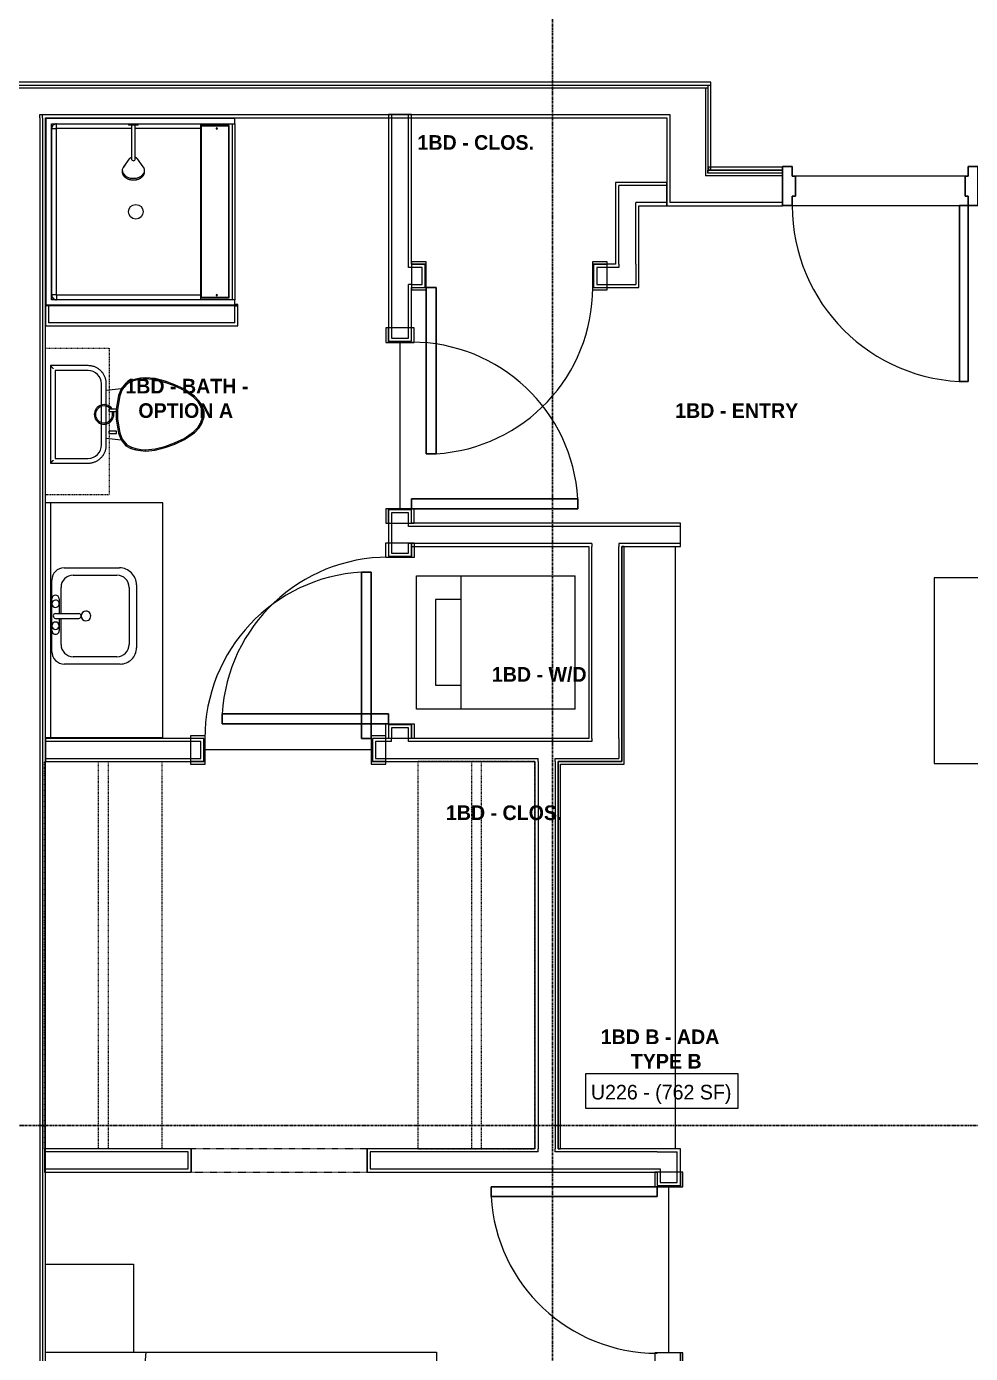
# Model space of a CAD drawing. Header units: inches. Extents: x -4093 to -1777, y 9773 to 12264.
# Drawn here: x -2935 to -2741.8, y 10120.5 to 10392.1 of the extents above; entities that cross this region are included whole.
import ezdxf

# ---------------------------------------------------------------- set-up
doc = ezdxf.new("R2010")
doc.units = ezdxf.units.IN
doc.header["$MEASUREMENT"] = 0
for name, pattern in [('Dash', [0.25, 0.125, -0.125]), ('Grid Line 1_2_', [0.875, 0.5, -0.125, 0.125, -0.125]), ('Overhead', [0.15625, 0.09375, -0.0625])]:
    doc.linetypes.add(name, pattern=pattern)
for name, color, linetype, lineweight in [('0-1', 7, 'Continuous', 5), ('0-2', 7, 'Continuous', 9), ('0-3', 8, 'Continuous', 9), ('A-AREA-IDEN', 2, 'Continuous', 9), ('A-DETL-MEDM-1', 10, 'Continuous', 30), ('A-DETL-MEDM-2', 33, 'Overhead', 9), ('A-DOOR-1', 7, 'Continuous', 9), ('A-DOOR-2', 10, 'Continuous', 30), ('A-DOOR-3', 31, 'Overhead', 9), ('A-DOOR-FRAM-1', 10, 'Continuous', 30), ('A-FLOR-1', 7, 'Continuous', 9), ('A-FLOR-2', 192, 'Continuous', 9), ('A-WALL-1', 7, 'Continuous', 9), ('A-WALL-2', 250, 'Continuous', 18), ('I-FURN-1', 7, 'Continuous', 9), ('I-WALL-1', 7, 'Continuous', 9), ('P-SANR-FIXT-1', 7, 'Continuous', 9), ('Q-CASE-1', 7, 'Continuous', 9), ('Q-CASE-2', 7, 'Dash', 9), ('Q-CASE-HDLN-1', 7, 'Dash', 9), ('S-GRID-1', 1, 'Grid Line 1_2_', 30)]:
    doc.layers.add(name, color=color, linetype=linetype, lineweight=lineweight)
doc.styles.add('Century Gothic', font='ufonts.com_century-gothic.ttf', dxfattribs={"height": 3})
doc.styles.add('Century Gothic_B', font='GOTHICB.TTF', dxfattribs={"height": 3})

# ---------------------------------------------------------------- blocks, each defined once
blk = doc.blocks.new('SWING - SINGLE - FLUSH - SWING - FLUSH - 2-10 x 6-8 - PRIVACY-4346067-BACKGROUND - 2ND FLOOR')
at = {"layer": 'A-DOOR-1'}
for p, q in [((-17, 2.87), (-20, 2.87)), ((-20, 2.87), (-20, -2.38)), ((-17, -2.38), (-17, 2.87)), ((20, 2.87), (17, 2.87)), ((17, 2.87), (17, -2.38)), ((20, -2.38), (20, 2.87)), ((-20, -2.38), (-17, -2.38)), ((-17, -2.38), (-20, -2.38)), ((-20, -2.38), (-20, -2.88)), ((-17, -2.88), (-17, -2.38)), ((17, -2.38), (20, -2.38)), ((20, -2.38), (17, -2.38)), ((17, -2.38), (17, -2.88)), ((20, -2.88), (20, -2.38)), ((-20, -2.88), (-17, -2.88)), ((17, -2.88), (20, -2.88))]:
    blk.add_line(p, q, dxfattribs=at)
blk.add_arc((17, 2.37), 34.07, 93.3657, 180, dxfattribs=at)
at = {"layer": 'A-DOOR-2'}
for p, q in [((15, 2.37), (15, 36.38)), ((17, 36.38), (15, 36.38)), ((17, 2.37), (17, 36.38)), ((17, 2.37), (15, 2.37))]:
    blk.add_line(p, q, dxfattribs=at)
blk = doc.blocks.new('OD_CW_Closet - OD_CW_Closet-3890322-BACKGROUND - 2ND FLOOR')
at = {"layer": 'Q-CASE-HDLN-1'}
for p, q in [((0.74, -24), (0.74, 0)), ((0.74, 0), (79.99, 0)), ((79.99, 0), (79.99, -24)), ((0.74, -11), (79.99, -11)), ((0.74, -13), (79.99, -13)), ((79.99, -24), (0.74, -24))]:
    blk.add_line(p, q, dxfattribs=at)
blk = doc.blocks.new('Bed-Standard - King 78_ x 80_-V6-BACKGROUND - 2ND FLOOR')
at = {"layer": 'I-FURN-1'}
for p, q in [((-28.31, 41.8), (49.69, 41.8)), ((-28.31, -38.2), (-28.31, 41.8)), ((49.69, 41.8), (49.69, -38.2)), ((49.69, -24.2), (-28.31, -17.63)), ((-25.31, -24.2), (46.69, -24.2)), ((-25.31, -36.2), (-25.31, -24.2)), ((46.69, -36.2), (46.69, -24.2)), ((-25.31, -36.2), (46.69, -36.2))]:
    blk.add_line(p, q, dxfattribs=at)
blk = doc.blocks.new('Table-Night Stand - 18_ x 18_ x 24_-V18-BACKGROUND - 2ND FLOOR')
at = {"layer": 'I-FURN-1'}
for p, q in [((0.15, 0), (18.15, 0)), ((0.15, -18), (0.15, 0))]:
    blk.add_line(p, q, dxfattribs=at)
blk = doc.blocks.new('Stacked Washer and Dryer - 26_x25_ - Private-3627842-BACKGROUND - 2ND FLOOR')
at = {"layer": 'P-SANR-FIXT-1'}
for p, q in [((0, 13.625), (32.4375, 13.625)), ((0, 13.625), (0, -13.625)), ((23.34375, -13.625), (23.34375, 13.625)), ((32.4375, 13.625), (32.4375, -13.625)), ((28.53125, 8.75), (23.34375, 8.75)), ((28.53125, -8.75), (28.53125, 8.75)), ((23.34375, -8.75), (28.53125, -8.75)), ((32.4375, -13.625), (0, -13.625))]:
    blk.add_line(p, q, dxfattribs=at)
blk = doc.blocks.new('SWING - SINGLE - FLUSH - SWING - FLUSH - 2-10 x 6-8 - PRIVACY-4346066-BACKGROUND - 2ND FLOOR')
at = {"layer": 'A-DOOR-1'}
for p, q in [((-17, 2.87), (-20, 2.87)), ((-20, 2.87), (-20, -2.38)), ((-17, -2.38), (-17, 2.87)), ((20, 2.87), (17, 2.87)), ((17, 2.87), (17, -2.38)), ((20, -2.38), (20, 2.87)), ((-20, -2.38), (-17, -2.38)), ((-17, -2.38), (-20, -2.38)), ((-20, -2.38), (-20, -2.88)), ((-17, -2.88), (-17, -2.38)), ((17, -2.38), (20, -2.38)), ((20, -2.38), (17, -2.38)), ((17, -2.38), (17, -2.88)), ((20, -2.88), (20, -2.38)), ((-20, -2.88), (-17, -2.88)), ((17, -2.88), (20, -2.88))]:
    blk.add_line(p, q, dxfattribs=at)
blk.add_arc((17, 2.37), 34.07, 93.3657, 180, dxfattribs=at)
at = {"layer": 'A-DOOR-2'}
for p, q in [((15, 2.37), (15, 36.38)), ((17, 36.38), (15, 36.38)), ((17, 2.37), (17, 36.38)), ((17, 2.37), (15, 2.37))]:
    blk.add_line(p, q, dxfattribs=at)
blk = doc.blocks.new('M_Sink Vanity-Square - 500 x 440mm-1372835-BACKGROUND - 2ND FLOOR')
at = {"layer": 'P-SANR-FIXT-1'}
for p, q in [((-5.72, 10.23), (7.14, 10.23)), ((-5.22, 8.73), (6.46, 8.73)), ((-9.22, -4.59), (-9.22, 6.73)), ((-7.72, -2.72), (-7.72, 6.23)), ((8.96, 6.23), (8.96, -2.72)), ((10.46, 6.91), (10.46, -4.59)), ((0.12, -6.33), (0.12, -1.59)), ((1.12, -6.33), (1.12, -1.59)), ((0.12, -5.22), (-5.22, -5.22)), ((6.46, -5.22), (1.12, -5.22)), ((7.96, -7.09), (-6.72, -7.09)), ((-2.88, -5.59), (0.12, -5.59)), ((3.62, -7.09), (-2.88, -7.09)), ((1.12, -5.59), (3.62, -5.59))]:
    blk.add_line(p, q, dxfattribs=at)
for centre, radius, start, end in [((-5.72, 6.73), 3.5, 90, 180), ((-5.22, 6.23), 2.5, 90, 180), ((6.46, 6.23), 2.5, 360, 90), ((7.14, 6.91), 3.32, 360, 90), ((0.62, -0.13), 1, 360, 180), ((0.62, -0.13), 1, 180, 0), ((0.62, -1.59), 0.5, 360, 180), ((-6.72, -4.59), 2.5, 180, 270), ((-5.22, -2.72), 2.5, 180, 270), ((6.46, -2.72), 2.5, 270, 360), ((7.96, -4.59), 2.5, 270, 0), ((-2.88, -6.34), 0.75, 90, 270), ((-1.88, -6.34), 0.75, 360, 180), ((-1.88, -6.34), 0.75, 180, 0), ((0.62, -6.33), 0.5, 180, 0), ((2.62, -6.34), 0.75, 0, 180), ((2.62, -6.34), 0.75, 180, 0), ((3.62, -6.34), 0.75, 270, 90)]:
    blk.add_arc(centre, radius, start, end, dxfattribs=at)
blk = doc.blocks.new('Toilet-Domestic-3D - Toilet-Domestic-3D-V27-BACKGROUND - 2ND FLOOR')
at = {"layer": 'P-SANR-FIXT-1'}
for p, q in [((-9.98, 19.48), (-9.98, 11.75)), ((9.98, 19.48), (-9.98, 19.48)), ((-9.86, 19.36), (-9.98, 19.48)), ((9.98, 19.48), (9.86, 19.36)), ((9.98, 11.75), (9.98, 19.48)), ((9, 18.5), (-9, 18.5)), ((-9, 18.5), (-9, 11.75)), ((-9, 18.5), (-9, 11.75)), ((9, 18.5), (-9, 18.5)), ((9, 11.75), (9, 18.5)), ((9, 11.75), (9, 18.5)), ((-6.25, 9), (6.25, 9)), ((-6.25, 9), (6.25, 9)), ((-6.25, 8.02), (6.25, 8.02)), ((-4.86, 8.02), (-5.21, 5)), ((-3.84, 5.5), (-5.21, 5)), ((-1, 6), (-3.84, 5.5)), ((-3.84, 5.5), (-3.77, 5.26)), ((-0.98, 5.75), (-3.77, 5.26)), ((-1, 6), (-0.98, 5.75)), ((0.56, 6), (-1, 6)), ((0.98, 5.75), (-0.98, 5.75)), ((1, 5.98), (0.98, 5.75)), ((3.77, 5.26), (0.98, 5.75)), ((3.84, 5.5), (1.05, 5.99)), ((3.84, 5.5), (3.77, 5.26)), ((5.21, 5), (3.84, 5.5)), ((5.21, 5), (4.86, 8.02)), ((-6.97, 3), (-7.24, 2)), ((-6.73, 2.9), (-6.99, 1.95)), ((-6.4, 4), (-6.97, 3)), ((-6.97, 3), (-6.73, 2.9)), ((-6.21, 3.84), (-6.73, 2.9)), ((-5.21, 5), (-6.4, 4)), ((-6.21, 3.84), (-6.4, 4)), ((-5.08, 4.78), (-6.21, 3.84)), ((-5.21, 5), (-5.08, 4.78)), ((-3.77, 5.26), (-5.08, 4.78)), ((5.08, 4.78), (3.77, 5.26)), ((5.21, 5), (5.08, 4.78)), ((6.21, 3.84), (5.08, 4.78)), ((6.4, 4), (5.21, 5)), ((6.4, 4), (6.21, 3.84)), ((6.73, 2.9), (6.21, 3.84)), ((6.97, 3), (6.4, 4)), ((6.97, 3), (6.73, 2.9)), ((6.99, 1.95), (6.73, 2.9)), ((7.24, 2), (6.97, 3)), ((-7.41, 1), (-7.5, 0)), ((-7.24, 2), (-7.41, 1)), ((-7.41, 1), (-7.16, 0.96)), ((-7.16, 0.96), (-7.25, 0)), ((-7.24, 2), (-6.99, 1.95)), ((-6.99, 1.95), (-7.16, 0.96)), ((7.24, 2), (6.99, 1.95)), ((7.16, 0.96), (6.99, 1.95)), ((7.41, 1), (7.16, 0.96)), ((7.25, 0), (7.16, 0.96)), ((7.41, 1), (7.24, 2)), ((7.5, 0), (7.25, 0)), ((7.5, 0), (7.41, 1)), ((-7.5, 0), (-7.25, 0)), ((-7.5, 0), (-7.33, -1.99)), ((-7.33, -1.99), (-7.08, -1.95)), ((-7.33, -1.99), (-6.79, -4)), ((-7.25, 0), (-7.08, -1.95)), ((-7.08, -1.95), (-6.55, -3.92)), ((6.55, -3.92), (7.08, -1.95)), ((6.79, -4), (7.33, -1.99)), ((7.08, -1.95), (7.25, 0)), ((7.33, -1.99), (7.08, -1.95)), ((7.33, -1.99), (7.5, 0)), ((-6.79, -4), (-6.55, -3.92)), ((-6.79, -4), (-6.06, -6)), ((-6.55, -3.92), (-5.83, -5.9)), ((5.83, -5.9), (6.55, -3.92)), ((6.06, -6), (6.79, -4)), ((6.79, -4), (6.55, -3.92)), ((-6.06, -6), (-5.83, -5.9)), ((-6.06, -6), (-5.13, -8)), ((-5.83, -5.9), (-4.91, -7.88)), ((-5.13, -8), (-4.91, -7.88)), ((-5.13, -8), (-3.74, -10)), ((-4.91, -7.88), (-3.55, -9.84)), ((3.55, -9.84), (4.91, -7.88)), ((3.74, -10), (5.13, -8)), ((4.91, -7.88), (5.83, -5.9)), ((5.13, -8), (4.91, -7.88)), ((5.13, -8), (6.06, -6)), ((6.06, -6), (5.83, -5.9)), ((-3.74, -10), (-3.55, -9.84)), ((-3.74, -10), (-2.74, -11)), ((-3.55, -9.84), (-2.59, -10.8)), ((-2.74, -11), (-2.59, -10.8)), ((-2.59, -10.8), (-1.77, -11.27)), ((1.77, -11.27), (2.59, -10.8)), ((2.59, -10.8), (3.55, -9.84)), ((2.74, -11), (2.59, -10.8)), ((2.74, -11), (3.74, -10)), ((3.74, -10), (3.55, -9.84)), ((-2.74, -11), (-1.87, -11.5)), ((-1.87, -11.5), (-1.77, -11.27)), ((-1.87, -11.5), (-0.5, -12)), ((-1.77, -11.27), (-0.46, -11.75)), ((-0.5, -12), (-0.46, -11.75)), ((-0.5, -12), (0.5, -12)), ((-0.46, -11.75), (0.46, -11.75)), ((0.46, -11.75), (1.77, -11.27)), ((0.5, -12), (0.46, -11.75)), ((0.5, -12), (1.87, -11.5)), ((1.87, -11.5), (1.77, -11.27)), ((1.87, -11.5), (2.74, -11))]:
    blk.add_line(p, q, dxfattribs=at)
at = {"layer": 'P-SANR-FIXT-1', "flags": 128}
for points in [[(-9.98, 11.75), (-9.97, 11.6), (-9.97, 11.45), (-9.95, 11.3), (-9.93, 11.16), (-9.9, 11.01), (-9.87, 10.86), (-9.83, 10.72), (-9.79, 10.58), (-9.74, 10.44), (-9.68, 10.3), (-9.62, 10.16), (-9.56, 10.03), (-9.48, 9.9), (-9.41, 9.77), (-9.33, 9.65), (-9.24, 9.52), (-9.15, 9.41), (-9.05, 9.29), (-8.95, 9.18), (-8.85, 9.08), (-8.74, 8.97), (-8.62, 8.88), (-8.51, 8.78), (-8.39, 8.7), (-8.26, 8.61), (-8.14, 8.54), (-8.01, 8.46), (-7.87, 8.4), (-7.74, 8.33), (-7.6, 8.28), (-7.46, 8.22), (-7.32, 8.18), (-7.17, 8.14), (-7.03, 8.11), (-6.88, 8.08), (-6.74, 8.05), (-6.59, 8.04), (-6.44, 8.03), (-6.29, 8.02), (-6.25, 8.02)], [(6.25, 8.02), (6.4, 8.03), (6.55, 8.03), (6.7, 8.05), (6.84, 8.07), (6.99, 8.1), (7.14, 8.13), (7.28, 8.17), (7.42, 8.21), (7.56, 8.26), (7.7, 8.32), (7.84, 8.38), (7.97, 8.44), (8.1, 8.52), (8.23, 8.59), (8.35, 8.67), (8.48, 8.76), (8.59, 8.85), (8.71, 8.95), (8.82, 9.05), (8.92, 9.15), (9.03, 9.26), (9.12, 9.38), (9.22, 9.49), (9.3, 9.61), (9.39, 9.74), (9.46, 9.86), (9.54, 9.99), (9.6, 10.13), (9.67, 10.26), (9.72, 10.4), (9.78, 10.54), (9.82, 10.68), (9.86, 10.83), (9.89, 10.97), (9.92, 11.12), (9.95, 11.26), (9.96, 11.41), (9.97, 11.56), (9.98, 11.71), (9.98, 11.75)]]:
    blk.add_lwpolyline(points, dxfattribs=at)
at = {"layer": 'P-SANR-FIXT-1'}
for centre, radius, start, end in [((-6.25, 11.75), 2.75, 180, 270), ((-6.25, 11.75), 2.75, 180, 270), ((6.25, 11.75), 2.75, 270, 360), ((6.25, 11.75), 2.75, 270, 360), ((0, 8.48), 2, 360, 286.863), ((0, 8.48), 1.75, 360, 289.017), ((0, 8.48), 2, 302.2088, 360), ((0, 8.48), 1.75, 308.9027, 360)]:
    blk.add_arc(centre, radius, start, end, dxfattribs=at)
for points in [[(-9.98, 19.48), (-9.98, 19.48), (-9.98, 19.48), (-9.98, 19.48)], [(9.98, 19.48), (9.98, 19.48), (9.98, 19.48), (9.98, 19.48)]]:
    blk.add_open_spline(points, degree=3, dxfattribs=at)
for points, knots in [([(-9.37, 18.87), (-9.41, 18.91), (-9.47, 18.97), (-9.55, 19.05), (-9.6, 19.1), (-9.66, 19.16), (-9.71, 19.21), (-9.75, 19.25), (-9.78, 19.28), (-9.8, 19.3), (-9.82, 19.32), (-9.85, 19.35), (-9.86, 19.36), (-9.86, 19.36)], [0, 0, 0, 0, 0.166667, 0.25, 0.333333, 0.416667, 0.5, 0.583333, 0.666667, 0.708333, 0.75, 0.833333, 1, 1, 1, 1]), ([(9.86, 19.36), (9.86, 19.36), (9.85, 19.35), (9.82, 19.32), (9.8, 19.3), (9.78, 19.28), (9.75, 19.25), (9.71, 19.21), (9.66, 19.16), (9.6, 19.1), (9.55, 19.05), (9.47, 18.97), (9.41, 18.91), (9.37, 18.87)], [-1, -1, -1, -1, -0.833333, -0.75, -0.708333, -0.666667, -0.583333, -0.5, -0.416667, -0.333333, -0.25, -0.166667, 0, 0, 0, 0])]:
    blk.add_open_spline(points, degree=3, knots=knots, dxfattribs=at)
blk = doc.blocks.new('Bath Vanity - Bath Vanity 48_-3150017-BACKGROUND - 2ND FLOOR')
at = {"layer": 'Q-CASE-1'}
for p, q in [((24.74, 24), (-23.26, 24)), ((-23.26, 24), (-23.26, 1)), ((24.74, 1), (24.74, 24))]:
    blk.add_line(p, q, dxfattribs=at)
blk = doc.blocks.new('BATHROOM MIRROR - BATHROOM MIRROR 48_-3123886-BACKGROUND - 2ND FLOOR')
at = {"layer": 'Q-CASE-1'}
for p, q in [((-23.26, -23), (24.74, -23)), ((-23.26, -23), (-23.26, -24)), ((24.74, -24), (-23.26, -24)), ((24.74, -24), (24.74, -23))]:
    blk.add_line(p, q, dxfattribs=at)
blk = doc.blocks.new('300 Series Wall Hung Cabinet_326 - 30_-2909953-BACKGROUND - 2ND FLOOR')
at = {"layer": 'Q-CASE-1'}
for p, q in [((-2.01, 14.69), (-2.5, 14.69)), ((-2.5, 14.69), (-2.5, 13.19)), ((-2.01, 13.19), (-2.01, 14.69)), ((2.49, 14.69), (2, 14.69)), ((2, 14.69), (2, 13.19)), ((2.49, 13.19), (2.49, 14.69)), ((-2.01, 13.19), (-2.5, 13.19)), ((2.49, 13.19), (2, 13.19))]:
    blk.add_line(p, q, dxfattribs=at)
at = {"layer": 'Q-CASE-2'}
for p, q in [((-15, 0.19), (-15, 13.19)), ((-15, 13.19), (15, 13.19)), ((15, 13.19), (15, 0.19)), ((15, 0.19), (-15, 0.19))]:
    blk.add_line(p, q, dxfattribs=at)
blk = doc.blocks.new('SWING - SINGLE - FLUSH - SWING - FLUSH - 2-10 x 6-8 - PASSAGE-4346082-BACKGROUND - 2ND FLOOR')
at = {"layer": 'A-DOOR-1'}
for p, q in [((-20, 2.37), (-20, 2.87)), ((-20, 2.87), (-17, 2.87)), ((-17, 2.87), (-17, 2.37)), ((17, 2.37), (17, 2.87)), ((17, 2.87), (20, 2.87)), ((20, 2.87), (20, 2.37)), ((-20, 2.37), (-17, 2.37)), ((-20, -2.88), (-20, 2.37)), ((-17, 2.37), (-20, 2.37)), ((-17, 2.37), (-17, -2.88)), ((17, 2.37), (20, 2.37)), ((17, -2.88), (17, 2.37)), ((20, 2.37), (17, 2.37)), ((20, 2.37), (20, -2.88)), ((-17, -2.88), (-20, -2.88)), ((20, -2.88), (17, -2.88))]:
    blk.add_line(p, q, dxfattribs=at)
blk.add_arc((17, -2.38), 34.07, 180, 266.6343, dxfattribs=at)
at = {"layer": 'A-DOOR-2'}
for p, q in [((15, -2.38), (15, -36.38)), ((17, -2.38), (15, -2.38)), ((17, -2.38), (17, -36.38)), ((17, -36.38), (15, -36.38))]:
    blk.add_line(p, q, dxfattribs=at)
blk = doc.blocks.new('OD_CW_Closet - OD_CW_Closet-3890321-BACKGROUND - 2ND FLOOR')
at = {"layer": 'Q-CASE-HDLN-1'}
for p, q in [((79.99, 24), (0.74, 24)), ((0.74, 24), (0.74, 0)), ((79.99, 0), (79.99, 24)), ((0.74, 13), (79.99, 13)), ((0.74, 11), (79.99, 11)), ((0.74, 0), (79.99, 0))]:
    blk.add_line(p, q, dxfattribs=at)
blk = doc.blocks.new('Casework 17 - Casework 1-3926263-BACKGROUND - 2ND FLOOR')
at = {"layer": 'Q-CASE-1'}
blk.add_line((-2802.15, 10162.41), (-2802.15, 10285.66), dxfattribs=at)
blk = doc.blocks.new('The Shower - The Shower-4050272-BACKGROUND - 2ND FLOOR')
at = {"layer": 'P-SANR-FIXT-1'}
for p, q in [((0, -0.5), (38.5, -0.5)), ((0, -39.25), (0, -0.5)), ((0.12, -39.25), (0.12, -0.63)), ((0.12, -0.63), (38.38, -0.63)), ((1.25, -39.25), (1.25, -1.75)), ((1.25, -1.75), (37.25, -1.75)), ((1.3, -2.43), (1.28, -2.51)), ((1.38, -2.26), (1.37, -2.28)), ((1.42, -2.2), (1.4, -2.23)), ((1.58, -2.01), (1.51, -2.08)), ((1.73, -1.9), (1.7, -1.92)), ((2.01, -1.78), (1.93, -1.8)), ((2.25, -1.77), (2.25, -1.75)), ((36.25, -1.77), (2.25, -1.77)), ((36.25, -2.7), (2.25, -2.7)), ((36.25, -1.77), (36.25, -1.75)), ((36.57, -1.8), (36.49, -1.78)), ((36.8, -1.92), (36.77, -1.9)), ((36.99, -2.08), (36.92, -2.01)), ((37.1, -2.23), (37.08, -2.2)), ((37.13, -2.28), (37.12, -2.26)), ((37.22, -2.51), (37.2, -2.43)), ((37.25, -1.75), (37.25, -17.52)), ((38.38, -0.63), (38.38, -39.25)), ((38.5, -0.5), (38.5, -39.25)), ((2.2, -32.27), (2.2, -2.75)), ((36.3, -18.11), (36.3, -2.75)), ((36.3, -32.27), (36.3, -18.89)), ((37.25, -19.48), (37.25, -39.25)), ((1.62, -32.27), (1.62, -38.13)), ((36.75, -32.38), (1.75, -32.38)), ((1.75, -32.38), (1.75, -38)), ((2.2, -32.27), (36.3, -32.27)), ((36.75, -38), (36.75, -32.38)), ((36.88, -38.13), (36.88, -32.27)), ((1.75, -38), (36.75, -38)), ((0.12, -39.25), (0, -39.25)), ((0.12, -39.25), (1.25, -39.25)), ((1.25, -38.75), (37.25, -38.75)), ((1.25, -39.25), (1.25, -38.75)), ((37.25, -39.25), (1.25, -39.25)), ((1.62, -38.13), (36.88, -38.13)), ((37.25, -38.75), (37.25, -39.25)), ((37.25, -39.25), (38.38, -39.25)), ((38.5, -39.25), (38.38, -39.25))]:
    blk.add_line(p, q, dxfattribs=at)
blk.add_circle((19.25, -19), 1.5, dxfattribs=at)
for centre, radius, start, end in [((2.25, -2.75), 1, 90, 180), ((36.25, -2.75), 1, 0, 90), ((2.2, -35.56), 0.125, 0, 180), ((2.2, -35.56), 0.125, 180, 0), ((36.3, -35.56), 0.125, 0, 180), ((36.3, -35.56), 0.125, 180, 0)]:
    blk.add_arc(centre, radius, start, end, dxfattribs=at)
for centre, start_param, end_param in [((2.2, -32.28), 1.570796, 3.141593), ((36.3, -32.28), 0, 1.570796)]:
    blk.add_ellipse(centre, major_axis=(0.95, 0), ratio=0.019505, start_param=start_param, end_param=end_param, dxfattribs=at)
for points, knots in [([(2.25, -1.77), (2.18, -1.77), (2.05, -1.78), (1.8, -1.86), (1.52, -2.04), (1.34, -2.32), (1.26, -2.57), (1.25, -2.7), (1.25, -2.77)], [0, 0, 0, 0, 0.125, 0.25, 0.5, 0.75, 0.875, 1, 1, 1, 1]), ([(1.38, -2.25), (1.41, -2.21), (1.47, -2.12), (1.54, -2.04), (1.59, -2)], [-0.6665731, -0.6665731, -0.6665731, -0.6665731, -0.5714286, -0.4611793, -0.4611793, -0.4611793, -0.4611793]), ([(1.75, -1.88), (1.77, -1.87), (1.86, -1.82), (2.03, -1.77), (2.17, -1.75), (2.25, -1.75)], [-0.3333068, -0.3333068, -0.3333068, -0.3333068, -0.2857143, -0.1428571, 0, 0, 0, 0]), ([(2.25, -2.7), (2.24, -2.7), (2.24, -2.7), (2.23, -2.7), (2.22, -2.71), (2.22, -2.71), (2.21, -2.72), (2.21, -2.73), (2.2, -2.74), (2.2, -2.74), (2.2, -2.75), (2.2, -2.75)], [-1, -1, -1, -1, -0.833333, -0.75, -0.666667, -0.583333, -0.416667, -0.333333, -0.208333, -0.083333, 0, 0, 0, 0]), ([(36.25, -1.75), (36.31, -1.75), (36.42, -1.76), (36.59, -1.8), (36.7, -1.85), (36.75, -1.88)], [-1, -1, -1, -1, -0.8928571, -0.7857143, -0.6666667, -0.6666667, -0.6666667, -0.6666667]), ([(37.25, -2.77), (37.25, -2.7), (37.24, -2.57), (37.16, -2.32), (36.98, -2.04), (36.7, -1.86), (36.45, -1.78), (36.32, -1.77), (36.25, -1.77)], [0, 0, 0, 0, 0.125, 0.25, 0.5, 0.75, 0.875, 1, 1, 1, 1]), ([(36.3, -2.75), (36.3, -2.74), (36.3, -2.74), (36.3, -2.73), (36.29, -2.72), (36.29, -2.72), (36.28, -2.71), (36.27, -2.71), (36.26, -2.7), (36.26, -2.7), (36.25, -2.7), (36.25, -2.7)], [-1, -1, -1, -1, -0.833333, -0.75, -0.666667, -0.583333, -0.416667, -0.333333, -0.208333, -0.083333, 0, 0, 0, 0]), ([(36.75, -1.88), (36.79, -1.91), (36.89, -1.97), (36.97, -2.05), (37.01, -2.1)], [-0.6665731, -0.6665731, -0.6665731, -0.6665731, -0.5714286, -0.4475924, -0.4475924, -0.4475924, -0.4475924]), ([(37.12, -2.25), (37.13, -2.27), (37.16, -2.33), (37.18, -2.38), (37.19, -2.42)], [-0.3333068, -0.3333068, -0.3333068, -0.3333068, -0.2857143, -0.2174647, -0.2174647, -0.2174647, -0.2174647])]:
    blk.add_open_spline(points, degree=3, knots=knots, dxfattribs=at)
for points in [[(1.25, -2.75), (1.25, -2.74), (1.25, -2.72), (1.25, -2.71)], [(1.35, -2.32), (1.36, -2.3), (1.37, -2.27), (1.38, -2.25)], [(1.63, -1.97), (1.67, -1.94), (1.71, -1.91), (1.75, -1.88)], [(2.25, -2.7), (2.25, -2.62), (2.25, -2.45), (2.25, -2.22), (2.25, -2.03), (2.25, -1.88), (2.25, -1.82), (2.25, -1.8)], [(36.25, -2.7), (36.25, -2.62), (36.25, -2.45), (36.25, -2.22), (36.25, -2.03), (36.25, -1.88), (36.25, -1.82), (36.25, -1.8)], [(37.04, -2.14), (37.07, -2.18), (37.09, -2.21), (37.12, -2.25)], [(37.25, -2.67), (37.25, -2.7), (37.25, -2.72), (37.25, -2.75)], [(2.2, -2.75), (2.12, -2.75), (1.95, -2.75), (1.72, -2.75), (1.52, -2.76), (1.37, -2.76), (1.27, -2.76), (1.25, -2.77), (1.25, -2.77)], [(36.3, -2.75), (36.38, -2.75), (36.55, -2.75), (36.78, -2.75), (36.98, -2.76), (37.13, -2.76), (37.23, -2.76), (37.25, -2.77), (37.25, -2.77)]]:
    blk.add_open_spline(points, degree=3, dxfattribs=at)
blk = doc.blocks.new('Shower Head - Shower Head-3260035-BACKGROUND - 2ND FLOOR')
at = {"layer": 'P-SANR-FIXT-1'}
for p, q in [((-2.28, 9.81), (-2.28, 9.54)), ((-2.02, 8.78), (-0.84, 7.19)), ((0.84, 7.19), (2.02, 8.78)), ((2.28, 9.54), (2.28, 9.81)), ((-0.39, 7.27), (-0.39, 6.01)), ((0.39, 6.01), (0.39, 7.27)), ((-0.98, 0.26), (-0.98, 0)), ((-0.98, 0.26), (0.98, 0.26)), ((-0.39, 1), (-0.39, 0.26)), ((0.39, 0.26), (0.39, 1)), ((0.98, 0), (0.98, 0.26)), ((0.98, 0), (-0.98, 0))]:
    blk.add_line(p, q, dxfattribs=at)
at = {"layer": 'P-SANR-FIXT-1', "flags": 128}
for points in [[(0, 11.49), (-0.09, 11.49), (-0.18, 11.48), (-0.27, 11.48), (-0.35, 11.47), (-0.44, 11.46), (-0.53, 11.44), (-0.62, 11.43), (-0.7, 11.41), (-0.79, 11.39), (-0.87, 11.36), (-0.95, 11.34), (-1.03, 11.31), (-1.11, 11.28), (-1.19, 11.25), (-1.26, 11.21), (-1.34, 11.17), (-1.41, 11.13), (-1.48, 11.09), (-1.55, 11.05), (-1.61, 11), (-1.68, 10.95), (-1.74, 10.9), (-1.8, 10.85), (-1.85, 10.8), (-1.9, 10.74), (-1.95, 10.69), (-2, 10.63), (-2.04, 10.57), (-2.08, 10.51), (-2.12, 10.44), (-2.15, 10.38), (-2.18, 10.31), (-2.21, 10.25), (-2.23, 10.18), (-2.25, 10.11), (-2.26, 10.04), (-2.27, 9.97), (-2.28, 9.9), (-2.28, 9.83), (-2.28, 9.81)], [(2.28, 9.81), (2.28, 9.88), (2.28, 9.95), (2.27, 10.02), (2.25, 10.09), (2.24, 10.16), (2.21, 10.23), (2.19, 10.3), (2.16, 10.36), (2.13, 10.43), (2.09, 10.49), (2.05, 10.55), (2.01, 10.61), (1.97, 10.67), (1.92, 10.73), (1.86, 10.79), (1.81, 10.84), (1.75, 10.89), (1.69, 10.94), (1.63, 10.99), (1.57, 11.04), (1.5, 11.08), (1.43, 11.12), (1.36, 11.16), (1.28, 11.2), (1.21, 11.24), (1.13, 11.27), (1.05, 11.3), (0.97, 11.33), (0.89, 11.36), (0.81, 11.38), (0.72, 11.4), (0.64, 11.42), (0.55, 11.44), (0.47, 11.45), (0.38, 11.46), (0.29, 11.47), (0.2, 11.48), (0.11, 11.49), (0.02, 11.49), (0, 11.49)], [(-0.84, 7.19), (-0.81, 7.16), (-0.79, 7.13), (-0.76, 7.1), (-0.73, 7.08), (-0.7, 7.05), (-0.68, 7.03), (-0.65, 7.01), (-0.62, 6.98), (-0.59, 6.97), (-0.56, 6.95), (-0.53, 6.93), (-0.49, 6.91), (-0.46, 6.9), (-0.43, 6.89), (-0.4, 6.87)], [(-0.39, 6.01), (-0.39, 5.81), (-0.39, 5.6), (-0.39, 5.38), (-0.39, 5.15), (-0.39, 4.92), (-0.39, 4.68), (-0.39, 4.43), (-0.39, 4.18), (-0.39, 3.93), (-0.39, 3.67), (-0.39, 3.4), (-0.39, 3.13), (-0.39, 2.86), (-0.39, 2.59), (-0.39, 2.31), (-0.39, 2.03), (-0.39, 1.75), (-0.39, 1.46), (-0.39, 1.18), (-0.39, 1)], [(0.39, 6.87), (0.43, 6.88), (0.46, 6.9), (0.49, 6.91), (0.52, 6.93), (0.55, 6.94), (0.58, 6.96), (0.61, 6.98), (0.64, 7), (0.67, 7.03), (0.7, 7.05), (0.73, 7.07), (0.76, 7.1), (0.78, 7.13), (0.81, 7.16), (0.83, 7.19), (0.84, 7.19)], [(0.39, 1), (0.39, 1.29), (0.39, 1.57), (0.39, 1.85), (0.39, 2.13), (0.39, 2.41), (0.39, 2.69), (0.39, 2.96), (0.39, 3.23), (0.39, 3.5), (0.39, 3.76), (0.39, 4.02), (0.39, 4.27), (0.39, 4.52), (0.39, 4.77), (0.39, 5), (0.39, 5.23), (0.39, 5.46), (0.39, 5.67), (0.39, 5.88), (0.39, 6.01)]]:
    blk.add_lwpolyline(points, dxfattribs=at)
at = {"layer": 'P-SANR-FIXT-1'}
for centre, major_axis, start_param, end_param in [((0, 9.54), (-2.28, 0), 4.712389, 6.956384), ((0, 9.54), (2.28, 0), 5.609987, 7.853982), ((0, 7.27), (-0.394, 0), 4.712389, 6.283185), ((0, 7.27), (0.394, 0), 0, 1.570796)]:
    blk.add_ellipse(centre, major_axis=major_axis, ratio=0.707107, start_param=start_param, end_param=end_param, dxfattribs=at)
blk = doc.blocks.new('Casework 26 - Casework 26-4367959-BACKGROUND - 2ND FLOOR')
at = {"layer": 'Q-CASE-1'}
for p, q in [((-2694.91, 10373.16), (-2694.91, 10349.41)), ((-2694.91, 10349.41), (-2666.01, 10349.41)), ((-2666.01, 10349.41), (-2666.01, 10329.35)), ((-2666.01, 10329.35), (-2644.76, 10329.35)), ((-2642.76, 10329.35), (-2642, 10329.35)), ((-2644.76, 10299.35), (-2666.01, 10299.35)), ((-2666.01, 10299.35), (-2666.01, 10279.29)), ((-2642, 10299.35), (-2642.76, 10299.35)), ((-2666.01, 10279.29), (-2749.2, 10279.29)), ((-2749.2, 10279.29), (-2749.2, 10241.29)), ((-2641.82, 10241.29), (-2641.82, 10259.04)), ((-2749.2, 10241.29), (-2641.82, 10241.29))]:
    blk.add_line(p, q, dxfattribs=at)
blk = doc.blocks.new('Walls 2 - Walls 2-4368199-BACKGROUND - 2ND FLOOR')
at = {"layer": 'A-WALL-1'}
for p, q in [((-2812.65, 10285.66), (-2813.15, 10285.66)), ((-2813.15, 10285.66), (-2813.15, 10241.66)), ((-2812.65, 10241.16), (-2812.65, 10285.66)), ((-2813.15, 10241.66), (-2826.15, 10241.66)), ((-2826.15, 10241.66), (-2826.15, 10162.41)), ((-2825.65, 10241.16), (-2812.65, 10241.16)), ((-2825.65, 10162.41), (-2825.65, 10241.16)), ((-2826.15, 10162.41), (-2825.65, 10162.41))]:
    blk.add_line(p, q, dxfattribs=at)
blk = doc.blocks.new('Door-Opening - CLEAR OPENING - 3_-0_ x 6_-10_5_-4378073-BACKGROUND - 2ND FLOOR')
at = {"layer": 'A-DETL-MEDM-1'}
for p, q in [((-18.32, 2.37), (-18.32, -2.38)), ((17.68, -2.38), (17.68, 2.37))]:
    blk.add_line(p, q, dxfattribs=at)
at = {"layer": 'A-DETL-MEDM-2'}
blk.add_line((-18.32, -2.38), (17.68, -2.38), dxfattribs=at)
at = {"layer": 'A-DOOR-3'}
blk.add_line((17.68, 2.37), (-18.32, 2.37), dxfattribs=at)
blk = doc.blocks.new('CTR - 1st Phase - Unit Layouts_rvt-1-BACKGROUND - 2ND FLOOR')
at = {"layer": 'A-FLOR-1'}
for p, q in [((-2743.99, 10355.41), (-2778.24, 10355.41)), ((-2858.53, 10327.41), (-2858.53, 10293.41)), ((-2858.52, 10293.41), (-2858.52, 10327.41)), ((-2864.4, 10244.04), (-2898.4, 10244.04)), ((-2803.52, 10120.66), (-2803.52, 10154.66))]:
    blk.add_line(p, q, dxfattribs=at)
at = {"layer": 'A-WALL-1'}
for p, q in [((-2860.9, 10374.04), (-2860.9, 10327.66)), ((-2856.15, 10374.04), (-2860.9, 10374.04)), ((-2856.15, 10343.41), (-2856.15, 10374.04)), ((-2803.9, 10360.16), (-2814.4, 10360.16)), ((-2814.4, 10360.16), (-2814.4, 10359.54)), ((-2814.4, 10359.54), (-2814.4, 10355.41)), ((-2803.9, 10355.41), (-2803.9, 10360.16)), ((-2814.4, 10355.41), (-2814.4, 10343.41)), ((-2809.65, 10343.41), (-2809.65, 10355.41)), ((-2809.65, 10355.41), (-2803.9, 10355.41)), ((-2853.4, 10343.41), (-2856.15, 10343.41)), ((-2853.4, 10338.66), (-2853.4, 10343.41)), ((-2814.4, 10343.41), (-2818.9, 10343.41)), ((-2818.9, 10343.41), (-2818.9, 10338.66)), ((-2809.65, 10339.29), (-2809.65, 10343.41)), ((-2856.15, 10327.66), (-2856.15, 10338.66)), ((-2856.15, 10338.66), (-2853.4, 10338.66)), ((-2818.9, 10338.66), (-2809.65, 10338.66)), ((-2809.65, 10338.66), (-2809.65, 10339.29)), ((-2931.09, 10334.91), (-2931.09, 10331.41)), ((-2891.71, 10335.16), (-2892.34, 10335.16)), ((-2891.71, 10334.91), (-2891.71, 10335.16)), ((-2891.71, 10331.41), (-2891.71, 10334.91)), ((-2931.09, 10331.41), (-2931.09, 10330.79)), ((-2931.09, 10330.79), (-2891.71, 10330.79)), ((-2891.71, 10330.79), (-2891.71, 10331.41)), ((-2860.9, 10327.66), (-2856.15, 10327.66)), ((-2860.9, 10293.16), (-2860.9, 10283.66)), ((-2856.15, 10293.16), (-2860.9, 10293.16)), ((-2856.15, 10290.41), (-2856.15, 10293.16)), ((-2801.15, 10290.41), (-2856.15, 10290.41)), ((-2801.15, 10285.66), (-2801.15, 10290.41)), ((-2856.15, 10283.66), (-2856.15, 10285.66)), ((-2856.15, 10285.66), (-2819.9, 10285.66)), ((-2819.9, 10285.66), (-2819.9, 10246.41)), ((-2813.15, 10285.66), (-2801.15, 10285.66)), ((-2813.15, 10246.41), (-2813.15, 10285.66)), ((-2860.9, 10283.66), (-2856.15, 10283.66)), ((-2860.9, 10249.16), (-2860.9, 10246.41)), ((-2856.15, 10249.16), (-2860.9, 10249.16)), ((-2856.15, 10246.41), (-2856.15, 10249.16)), ((-2898.65, 10246.41), (-2931.09, 10246.41)), ((-2931.09, 10246.41), (-2931.09, 10241.66)), ((-2898.65, 10241.66), (-2898.65, 10246.41)), ((-2860.9, 10246.41), (-2864.15, 10246.41)), ((-2864.15, 10246.41), (-2864.15, 10241.66)), ((-2819.9, 10246.41), (-2856.15, 10246.41)), ((-2813.15, 10242.29), (-2813.15, 10246.41)), ((-2813.15, 10241.66), (-2813.15, 10242.29)), ((-2931.09, 10241.66), (-2898.65, 10241.66)), ((-2864.15, 10241.66), (-2830.9, 10241.66)), ((-2830.9, 10241.66), (-2830.9, 10162.41)), ((-2826.15, 10241.66), (-2813.15, 10241.66)), ((-2826.15, 10162.41), (-2826.15, 10241.66)), ((-2901.28, 10162.41), (-2931.27, 10162.41)), ((-2931.27, 10162.41), (-2931.27, 10157.66)), ((-2830.9, 10162.41), (-2865.28, 10162.41)), ((-2805.9, 10162.41), (-2826.15, 10162.41)), ((-2801.77, 10162.41), (-2805.9, 10162.41)), ((-2801.15, 10162.41), (-2801.77, 10162.41)), ((-2801.15, 10154.91), (-2801.15, 10162.41)), ((-2931.27, 10157.66), (-2901.28, 10157.66)), ((-2865.28, 10157.66), (-2805.9, 10157.66)), ((-2805.9, 10157.66), (-2805.9, 10154.91)), ((-2805.9, 10154.91), (-2801.15, 10154.91))]:
    blk.add_line(p, q, dxfattribs=at)
at = {"layer": 'A-WALL-2'}
for p, q in [((-2860.27, 10374.04), (-2860.27, 10328.29)), ((-2856.77, 10342.79), (-2856.77, 10374.04)), ((-2813.77, 10356.04), (-2813.77, 10359.54)), ((-2803.9, 10359.54), (-2813.77, 10359.54)), ((-2813.77, 10355.41), (-2813.77, 10356.04)), ((-2813.77, 10343.41), (-2813.77, 10355.41)), ((-2810.27, 10355.41), (-2810.27, 10356.04)), ((-2803.9, 10356.04), (-2810.27, 10356.04)), ((-2810.27, 10343.41), (-2810.27, 10355.41)), ((-2856.15, 10342.79), (-2856.77, 10342.79)), ((-2854.02, 10342.79), (-2856.15, 10342.79)), ((-2854.02, 10341.04), (-2854.02, 10342.79)), ((-2818.27, 10342.79), (-2818.27, 10341.04)), ((-2813.77, 10342.79), (-2818.27, 10342.79)), ((-2813.77, 10343.41), (-2813.77, 10342.79)), ((-2810.27, 10343.41), (-2810.27, 10342.79)), ((-2810.27, 10342.79), (-2810.27, 10339.29)), ((-2854.02, 10339.29), (-2854.02, 10341.04)), ((-2818.27, 10341.04), (-2818.27, 10339.29)), ((-2856.77, 10328.29), (-2856.77, 10339.29)), ((-2856.15, 10339.29), (-2856.77, 10339.29)), ((-2856.15, 10339.29), (-2854.02, 10339.29)), ((-2818.27, 10339.29), (-2810.27, 10339.29)), ((-2930.46, 10334.91), (-2930.46, 10331.41)), ((-2892.34, 10334.91), (-2891.71, 10334.91)), ((-2892.34, 10331.41), (-2892.34, 10334.91)), ((-2891.71, 10334.91), (-2892.34, 10334.91)), ((-2892.34, 10331.41), (-2930.46, 10331.41)), ((-2860.27, 10328.29), (-2858.52, 10328.29)), ((-2858.52, 10328.29), (-2856.77, 10328.29)), ((-2860.27, 10292.54), (-2860.27, 10284.29)), ((-2858.52, 10292.54), (-2860.27, 10292.54)), ((-2856.77, 10292.54), (-2858.52, 10292.54)), ((-2856.77, 10289.79), (-2856.77, 10292.54)), ((-2856.15, 10289.79), (-2856.77, 10289.79)), ((-2801.15, 10289.79), (-2856.15, 10289.79)), ((-2856.77, 10284.29), (-2856.77, 10286.29)), ((-2856.15, 10286.29), (-2856.77, 10286.29)), ((-2819.27, 10286.29), (-2856.15, 10286.29)), ((-2819.27, 10286.29), (-2819.27, 10285.66)), ((-2819.27, 10246.41), (-2819.27, 10285.66)), ((-2801.15, 10286.29), (-2813.77, 10286.29)), ((-2813.77, 10286.29), (-2813.77, 10285.66)), ((-2813.77, 10246.41), (-2813.77, 10285.66)), ((-2860.27, 10284.29), (-2858.52, 10284.29)), ((-2858.52, 10284.29), (-2856.77, 10284.29)), ((-2860.27, 10248.54), (-2860.27, 10246.41)), ((-2858.52, 10248.54), (-2860.27, 10248.54)), ((-2856.77, 10248.54), (-2858.52, 10248.54)), ((-2856.77, 10246.41), (-2856.77, 10248.54)), ((-2899.27, 10245.79), (-2931.09, 10245.79)), ((-2899.27, 10244.04), (-2899.27, 10245.79)), ((-2860.27, 10245.79), (-2863.52, 10245.79)), ((-2863.52, 10245.79), (-2863.52, 10244.04)), ((-2860.27, 10245.79), (-2860.27, 10246.41)), ((-2856.77, 10245.79), (-2856.77, 10246.41)), ((-2819.27, 10245.79), (-2856.77, 10245.79)), ((-2819.27, 10246.41), (-2819.27, 10245.79)), ((-2813.77, 10246.41), (-2813.77, 10245.79)), ((-2813.77, 10245.79), (-2813.77, 10242.29)), ((-2931.09, 10242.29), (-2899.27, 10242.29)), ((-2899.27, 10242.29), (-2899.27, 10244.04)), ((-2863.52, 10244.04), (-2863.52, 10242.29)), ((-2863.52, 10242.29), (-2830.27, 10242.29)), ((-2830.27, 10241.66), (-2830.27, 10242.29)), ((-2826.77, 10242.29), (-2813.77, 10242.29)), ((-2826.77, 10241.66), (-2826.77, 10242.29)), ((-2830.27, 10241.66), (-2830.27, 10162.41)), ((-2826.77, 10241.66), (-2826.77, 10162.41)), ((-2901.9, 10161.79), (-2931.27, 10161.79)), ((-2901.9, 10160.04), (-2901.9, 10161.79)), ((-2830.27, 10161.79), (-2864.65, 10161.79)), ((-2864.65, 10161.79), (-2864.65, 10160.04)), ((-2830.27, 10161.79), (-2830.27, 10162.41)), ((-2826.77, 10161.79), (-2826.77, 10162.41)), ((-2805.9, 10161.79), (-2826.77, 10161.79)), ((-2805.9, 10161.79), (-2805.27, 10161.79)), ((-2805.27, 10161.79), (-2801.77, 10161.79)), ((-2801.77, 10155.54), (-2801.77, 10161.79)), ((-2931.27, 10158.29), (-2901.9, 10158.29)), ((-2901.9, 10158.29), (-2901.9, 10160.04)), ((-2864.65, 10160.04), (-2864.65, 10158.29)), ((-2864.65, 10158.29), (-2805.9, 10158.29)), ((-2805.9, 10158.29), (-2805.27, 10158.29)), ((-2805.27, 10158.29), (-2805.27, 10155.54)), ((-2805.27, 10155.54), (-2803.52, 10155.54)), ((-2803.52, 10155.54), (-2801.77, 10155.54))]:
    blk.add_line(p, q, dxfattribs=at)
at = {"layer": '0-2'}
for name, p, rotation in [('The Shower - The Shower-4050272-BACKGROUND - 2ND FLOOR', (-2931.59, 10334.91), 89.99999999984284), ('Shower Head - Shower Head-3260035-BACKGROUND - 2ND FLOOR', (-2913.09, 10372.16), 180), ('SWING - SINGLE - FLUSH - SWING - FLUSH - 2-10 x 6-8 - PRIVACY-4346066-BACKGROUND - 2ND FLOOR', (-2836.15, 10341.04), 180), ('SWING - SINGLE - FLUSH - SWING - FLUSH - 2-10 x 6-8 - PRIVACY-4346067-BACKGROUND - 2ND FLOOR', (-2858.52, 10310.41), 269.9999999999858), ('300 Series Wall Hung Cabinet_326 - 30_-2909953-BACKGROUND - 2ND FLOOR', (-2931.27, 10311.25), 270.0000000000637), ('Toilet-Domestic-3D - Toilet-Domestic-3D-V27-BACKGROUND - 2ND FLOOR', (-2910.61, 10312.7), 90.00000000021137), ('BATHROOM MIRROR - BATHROOM MIRROR 48_-3123886-BACKGROUND - 2ND FLOOR', (-2907.08, 10271.34), 270.0000000001863), ('Bath Vanity - Bath Vanity 48_-3150017-BACKGROUND - 2ND FLOOR', (-2931.09, 10271.34), 270.0000000001116), ('SWING - SINGLE - FLUSH - SWING - FLUSH - 2-10 x 6-8 - PASSAGE-4346082-BACKGROUND - 2ND FLOOR', (-2858.52, 10266.41), 269.9999999999858), ('M_Sink Vanity-Square - 500 x 440mm-1372835-BACKGROUND - 2ND FLOOR', (-2922.68, 10272.08), 270.0000000001259), ('Stacked Washer and Dryer - 26_x25_ - Private-3627842-BACKGROUND - 2ND FLOOR', (-2822.71, 10266.04), 180), ('OD_CW_Closet - OD_CW_Closet-3890322-BACKGROUND - 2ND FLOOR', (-2907.27, 10242.4), 269.9999999999799), ('OD_CW_Closet - OD_CW_Closet-3890321-BACKGROUND - 2ND FLOOR', (-2854.9, 10242.4), 270.00000000002), ('SWING - SINGLE - FLUSH - SWING - FLUSH - 2-10 x 6-8 - PRIVACY-4346067-BACKGROUND - 2ND FLOOR', (-2803.52, 10137.66), 90.00000000004793), ('Table-Night Stand - 18_ x 18_ x 24_-V18-BACKGROUND - 2ND FLOOR', (-2913.09, 10138.97), 270.0000000000285), ('Bed-Standard - King 78_ x 80_-V6-BACKGROUND - 2ND FLOOR', (-2892.88, 10092.51), 270.0000000000285)]:
    blk.add_blockref(name, p, dxfattribs=dict(at, rotation=rotation))
for name, p in [('Casework 26 - Casework 26-4367959-BACKGROUND - 2ND FLOOR', (0, 0)), ('Walls 2 - Walls 2-4368199-BACKGROUND - 2ND FLOOR', (0, 0)), ('Casework 17 - Casework 1-3926263-BACKGROUND - 2ND FLOOR', (0, 0)), ('SWING - SINGLE - FLUSH - SWING - FLUSH - 2-10 x 6-8 - PRIVACY-4346066-BACKGROUND - 2ND FLOOR', (-2881.4, 10244.04)), ('Door-Opening - CLEAR OPENING - 3_-0_ x 6_-10_5_-4378073-BACKGROUND - 2ND FLOOR', (-2882.96, 10160.04))]:
    blk.add_blockref(name, p, dxfattribs=at)
blk = doc.blocks.new('HOLLOW METAL - UNIT DOOR-2191977-BACKGROUND - 2ND FLOOR')
at = {"layer": 'A-DOOR-1'}
blk.add_arc((18, -3.875), 36, 180, 270, dxfattribs=at)
at = {"layer": 'A-DOOR-2'}
for p, q in [((16.25, -3.875), (18, -3.875)), ((16.25, -39.875), (16.25, -3.875)), ((18, -3.875), (18, -39.875)), ((18, -39.875), (16.25, -39.875))]:
    blk.add_line(p, q, dxfattribs=at)
at = {"layer": 'A-DOOR-FRAM-1'}
for p, q in [((-20, 4.125), (-18, 4.125)), ((-20, -3.875), (-20, 4.125)), ((-18, 4.125), (-18, 2.1875)), ((18, 4.125), (20, 4.125)), ((18, 2.1875), (18, 4.125)), ((20, 4.125), (20, -3.875)), ((-18, 2.1875), (-17.375, 2.1875)), ((-17.375, 2.1875), (-17.375, -1.9375)), ((17.375, 2.1875), (18, 2.1875)), ((17.375, -1.9375), (17.375, 2.1875)), ((-18, -1.9375), (-18, -3.875)), ((-17.375, -1.9375), (-18, -1.9375)), ((18, -1.9375), (17.375, -1.9375)), ((18, -3.875), (18, -1.9375)), ((-18, -3.875), (-20, -3.875)), ((20, -3.875), (18, -3.875))]:
    blk.add_line(p, q, dxfattribs=at)
blk = doc.blocks.new('CTR - 1st Phase - Common Walls_rvt-1-BACKGROUND - 2ND FLOOR')
at = {"layer": 'A-WALL-2'}
for p, q in [((-3067.15, 10380.04), (-2803.9, 10380.04)), ((-3067.15, 10379.54), (-2803.9, 10379.54)), ((-2803.9, 10380.04), (-2795.52, 10380.04)), ((-2803.9, 10379.54), (-2803.27, 10379.54)), ((-2803.27, 10379.54), (-2796.02, 10379.54)), ((-2796.02, 10379.54), (-2795.52, 10379.54)), ((-2796.02, 10379.54), (-2796.02, 10361.54)), ((-2795.52, 10380.04), (-2794.9, 10380.04)), ((-2795.52, 10380.04), (-2795.52, 10379.54)), ((-2795.52, 10380.04), (-2795.52, 10379.54)), ((-2795.52, 10379.54), (-2795.52, 10362.66)), ((-2932.21, 10373.41), (-2932.21, 10374.04)), ((-2932.21, 10374.04), (-2931.71, 10374.04)), ((-2932.21, 10374.04), (-2931.71, 10374.04)), ((-2932.21, 10373.41), (-2932.21, 9988.44)), ((-2931.71, 10373.41), (-2931.71, 10374.04)), ((-2931.71, 10374.04), (-2803.9, 10374.04)), ((-2931.71, 10373.41), (-2931.71, 9988.44)), ((-2803.9, 10374.04), (-2803.27, 10374.04)), ((-2803.27, 10374.04), (-2803.27, 10356.04)), ((-2794.9, 10362.66), (-2795.52, 10362.66)), ((-2795.52, 10362.04), (-2795.52, 10362.66)), ((-2795.52, 10362.66), (-2795.52, 10362.04)), ((-2794.9, 10362.04), (-2795.52, 10362.04)), ((-2780.24, 10362.04), (-2794.9, 10362.04)), ((-2795.52, 10361.54), (-2796.02, 10361.54)), ((-2794.9, 10361.54), (-2795.52, 10361.54)), ((-2780.24, 10361.54), (-2794.9, 10361.54)), ((-2796.02, 10356.04), (-2803.27, 10356.04)), ((-2794.9, 10356.04), (-2796.02, 10356.04)), ((-2780.24, 10356.04), (-2794.9, 10356.04))]:
    blk.add_line(p, q, dxfattribs=at)
at = {"layer": 'I-WALL-1'}
for p, q in [((-2803.9, 10380.66), (-3067.15, 10380.66)), ((-2794.9, 10380.66), (-2803.9, 10380.66)), ((-2794.9, 10380.04), (-2794.9, 10380.66)), ((-2794.9, 10362.66), (-2794.9, 10380.04)), ((-2892.34, 10373.41), (-2803.9, 10373.41)), ((-2803.9, 10373.41), (-2803.9, 10355.41)), ((-2780.24, 10363.29), (-2795.4, 10363.29)), ((-2795.4, 10363.29), (-2795.4, 10362.66)), ((-2795.4, 10362.66), (-2780.24, 10362.66)), ((-2780.24, 10362.66), (-2794.9, 10362.66)), ((-2803.9, 10355.41), (-2803.27, 10355.41)), ((-2803.27, 10355.41), (-2794.9, 10355.41)), ((-2794.9, 10355.41), (-2780.24, 10355.41)), ((-2931.09, 9988.44), (-2931.09, 10334.91))]:
    blk.add_line(p, q, dxfattribs=at)
at = {"layer": '0-3'}
blk.add_blockref('HOLLOW METAL - UNIT DOOR-2191977-BACKGROUND - 2ND FLOOR', (-2760.24, 10359.29), dxfattribs=at)
blk = doc.blocks.new('CTR - 1st Phase - Structure_rvt-1-BACKGROUND - 2ND FLOOR')
at = {"layer": 'S-GRID-1'}
for p, q in [((-2827.32, 9772.61), (-2827.32, 12247.5)), ((-1777.25, 10167.19), (-4076.95, 10167.19))]:
    blk.add_line(p, q, dxfattribs=at)

msp = doc.modelspace()

# ---------------------------------------------------------------- linework, layer by layer
at = {"layer": 'A-AREA-IDEN', "flags": 128}
msp.add_lwpolyline([(-2820.46, 10177.84), (-2789.37, 10177.84), (-2789.37, 10170.68), (-2820.46, 10170.68)], close=True, dxfattribs=at)
at = {"layer": 'A-FLOR-2'}
msp.add_line((-2778.24, 10361.54), (-2742.24, 10361.54), dxfattribs=at)

# ---------------------------------------------------------------- block references
at = {"layer": '0-1'}
for name in ['CTR - 1st Phase - Structure_rvt-1-BACKGROUND - 2ND FLOOR', 'CTR - 1st Phase - Unit Layouts_rvt-1-BACKGROUND - 2ND FLOOR', 'CTR - 1st Phase - Common Walls_rvt-1-BACKGROUND - 2ND FLOOR']:
    msp.add_blockref(name, (0, 0), dxfattribs=at)

# ---------------------------------------------------------------- texts
at = {"layer": 'A-AREA-IDEN', "char_height": 3, "attachment_point": 1}
for s, insert, width, style in [('1BD - CLOS.', (-2854.95, 10369.84), 29.29, 'Century Gothic_B'), ('1BD - BATH -', (-2914.74, 10319.98), 30.603, 'Century Gothic_B'), ('OPTION A', (-2912.08, 10314.98), 24.24, 'Century Gothic_B'), ('1BD - ENTRY', (-2802.21, 10314.98), 29.492, 'Century Gothic_B'), ('1BD - W/D', (-2839.73, 10261), 25.149, 'Century Gothic_B'), ('1BD - CLOS.', (-2849.13, 10232.69), 29.29, 'Century Gothic_B'), ('1BD B - ADA', (-2817.46, 10186.84), 30.3, 'Century Gothic_B'), ('TYPE B', (-2811.29, 10181.84), 15.453, 'Century Gothic_B'), ('U226 - (762 SF)', (-2819.46, 10175.51), 35.148, 'Century Gothic')]:
    msp.add_mtext(s, dxfattribs=dict(at, insert=insert, width=width, style=style))

doc.saveas('drawing.dxf')
